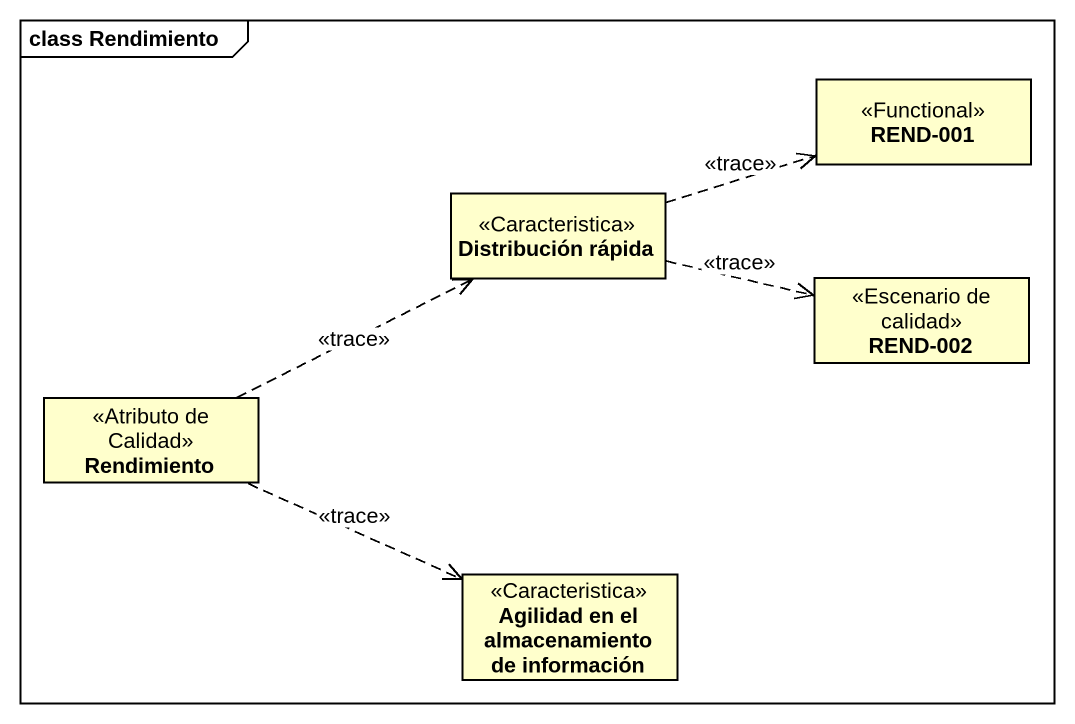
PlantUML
@startuml
mainframe class Rendimiento
hide circle
hide empty members
class "REND-001" as REND_001 <<Functional>>
class "Distribución rápida" as Distribución_rápida <<Caracteristica>>
class "REND-002" as REND_002 <<Escenario de calidad>>
class Rendimiento <<Atributo de Calidad>>
class "Agilidad en el almacenamiento de información" as Agilidad_en_el <<Caracteristica>>
Distribución_rápida .right.> REND_001 : <<trace>>
Distribución_rápida .right.> REND_002 : <<trace>>
Rendimiento .right.> Distribución_rápida : <<trace>>
Rendimiento .right.> Agilidad_en_el : <<trace>>
@enduml
